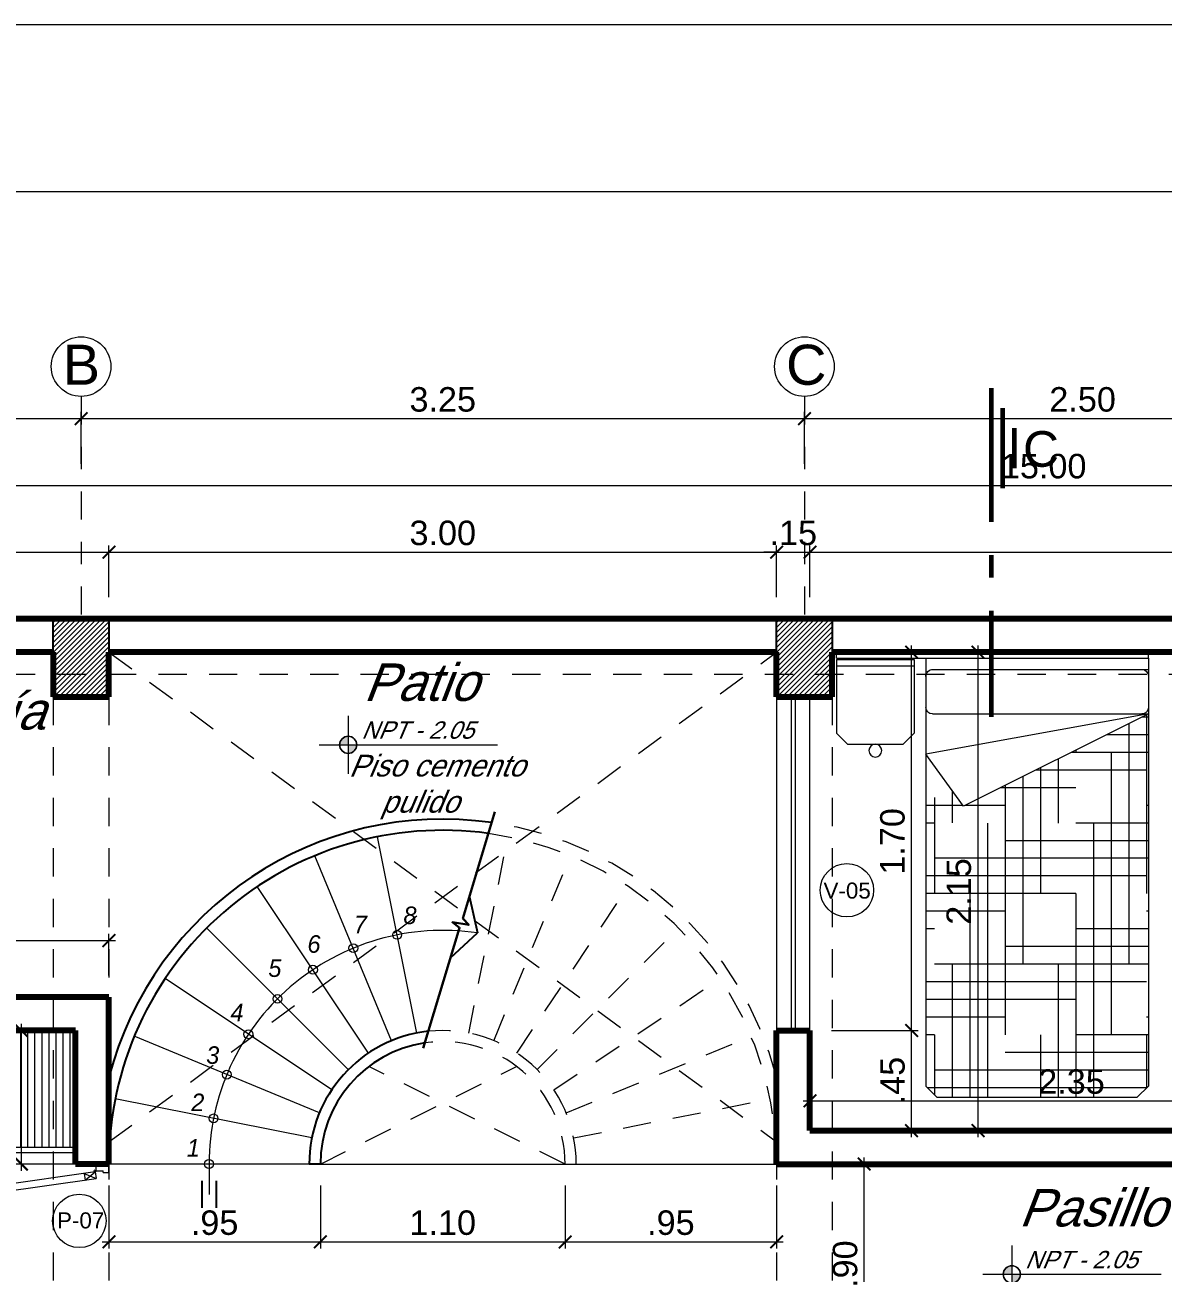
# Model space of a CAD drawing. Header units: millimetres. Extents: x 3779 to 7711, y 1445 to 3132.
# Drawn here: x 3880.43 to 3885.54, y 1485.02 to 1490.63 of the extents above; entities that cross this region are included whole.
import ezdxf

# ---------------------------------------------------------------- set-up
doc = ezdxf.new("R2010")
doc.units = ezdxf.units.MM
doc.header["$PDMODE"] = 3
for name, pattern in [('ACAD_ISO10W100', [18.5, 12, -3, 0.5, -3]), ('DASHDOTX2', [50.8, 25.4, -12.7, 0, -12.7]), ('HIDDEN', [9.525, 6.35, -3.175])]:
    doc.linetypes.add(name, pattern=pattern)
for name, color, linetype, lineweight in [('cotas', 7, 'Continuous', 5), ('EJES', 20, 'DASHDOTX2', 9), ('LINEA-DE-CORTE', 6, 'ACAD_ISO10W100', 60), ('MOBILIARIOS', 151, 'Continuous', 5), ('PERSONA', 7, 'Continuous', 9), ('pluma 0.0', 33, 'Continuous', 0), ('pluma 1', 1, 'Continuous', 9), ('pluma 1.5', 14, 'Continuous', 15), ('pluma 2', 2, 'Continuous', 20), ('pluma 2.5', 30, 'Continuous', 25), ('pluma 3', 251, 'Continuous', 30), ('pluma 8', 98, 'Continuous', 80), ('proyecciones', 32, 'HIDDEN', 9), ('PUERTAS', 33, 'Continuous', 9), ('TEXTO', 7, 'Continuous', 9), ('TEXTURAS', 35, 'Continuous', 5)]:
    doc.layers.add(name, color=color, linetype=linetype, lineweight=lineweight)
doc.styles.add('nombreambiente', font='stylu.ttf', dxfattribs={"oblique": 20})
doc.styles.get("Standard").update_dxf_attribs({"font": 'arial.ttf'})
doc.styles.add('TIMES', font='arial.ttf', dxfattribs={"height": 0.11})
doc.dimstyles.new('julio', dxfattribs={"dimtxt": 0.11, "dimasz": 0.057, "dimexe": 0.03, "dimexo": 0.097, "dimgap": 0.0295, "dimtad": 1, "dimzin": 4, "dimdsep": 46, "dimtxsty": 'TIMES', "dimblk": 'ARCHTICK', "dimcen": 0, "dimdle": 0.03, "dimclrd": 256, "dimclre": 256, "dimclrt": 256, "dimadec": 0, "dimazin": 0, "dimtfac": 1, "dimtix": 1, "dimtmove": 2, "dimatfit": 2, "dimldrblk": 'ARCHTICK', "dimfxl": 1, "dimtolj": 1, "dimtzin": 0, "dimlwd": 5, "dimlwe": 5, "dimarcsym": 0})

# ---------------------------------------------------------------- blocks, each defined once
blk = doc.blocks.new('eqwqewr')
at = {"layer": 'PUERTAS'}
for p, q in [((0.1178, 0.7625, 4483.175), (0.0879, 0.7582, 4483.175)), ((0.0879, 0.7582, 4483.175), (0.2051, -0.0706, 4483.175)), ((0.235, -0.0663, 4483.175), (0.1178, 0.7625, 4483.175)), ((0.0589, 0.6934, 4483.175), (0.0637, 0.6595, 4483.175)), ((0.0799, 0.6922, 4483.175), (0.0589, 0.6934, 4483.175)), ((0.0806, 0.6868, 4483.175), (0.0799, 0.6922, 4483.175)), ((0.084, 0.6873, 4483.175), (0.0806, 0.6868, 4483.175)), ((0.0828, 0.6718, 4483.175), (0.0806, 0.6868, 4483.175)), ((0.0871, 0.6898, 4483.175), (0.0837, 0.6893, 4483.175)), ((0.084, 0.6873, 4483.175), (0.0837, 0.6893, 4483.175)), ((0.0862, 0.6723, 4483.175), (0.084, 0.6873, 4483.175)), ((0.0902, 0.693, 4483.175), (0.0868, 0.6925, 4483.175)), ((0.0871, 0.6898, 4483.175), (0.0868, 0.6925, 4483.175)), ((0.0898, 0.6708, 4483.175), (0.0871, 0.6898, 4483.175)), ((0.0942, 0.704, 4483.175), (0.0902, 0.693, 4483.175)), ((0.0936, 0.6685, 4483.175), (0.0902, 0.693, 4483.175)), ((0.0955, 0.7042, 4483.175), (0.0942, 0.704, 4483.175)), ((0.1005, 0.6591, 4483.175), (0.0942, 0.704, 4483.175)), ((0.1248, 0.713, 4483.175), (0.0949, 0.7087, 4483.175)), ((0.0987, 0.6817, 4483.175), (0.0987, 0.6817, 4483.175)), ((0.0987, 0.6817, 4483.175), (0.0987, 0.6817, 4483.175)), ((0.1254, 0.7084, 4483.175), (0.1268, 0.7086, 4483.175)), ((0.1331, 0.6637, 4483.175), (0.1268, 0.7086, 4483.175)), ((0.1268, 0.7086, 4483.175), (0.1336, 0.6992, 4483.175)), ((0.1331, 0.6637, 4483.175), (0.1371, 0.6747, 4483.175)), ((0.1336, 0.6992, 4483.175), (0.137, 0.6996, 4483.175)), ((0.1371, 0.6747, 4483.175), (0.1336, 0.6992, 4483.175)), ((0.1374, 0.6969, 4483.175), (0.137, 0.6996, 4483.175)), ((0.1371, 0.6747, 4483.175), (0.1405, 0.6752, 4483.175)), ((0.1374, 0.6969, 4483.175), (0.1408, 0.6974, 4483.175)), ((0.1401, 0.6779, 4483.175), (0.1374, 0.6969, 4483.175)), ((0.1401, 0.6779, 4483.175), (0.1435, 0.6784, 4483.175)), ((0.1401, 0.6779, 4483.175), (0.1405, 0.6752, 4483.175)), ((0.1411, 0.6954, 4483.175), (0.1408, 0.6974, 4483.175)), ((0.1411, 0.6954, 4483.175), (0.1445, 0.6958, 4483.175)), ((0.1432, 0.6804, 4483.175), (0.1411, 0.6954, 4483.175)), ((0.1432, 0.6804, 4483.175), (0.1466, 0.6809, 4483.175)), ((0.1432, 0.6804, 4483.175), (0.1435, 0.6784, 4483.175)), ((0.1437, 0.7013, 4483.175), (0.1635, 0.7082, 4483.175)), ((0.1445, 0.6958, 4483.175), (0.1437, 0.7013, 4483.175)), ((0.1466, 0.6809, 4483.175), (0.1445, 0.6958, 4483.175)), ((0.1466, 0.6809, 4483.175), (0.1474, 0.6755, 4483.175)), ((0.1474, 0.6755, 4483.175), (0.1684, 0.6743, 4483.175)), ((0.1635, 0.7082, 4483.175), (0.1684, 0.6743, 4483.175)), ((0.0835, 0.6664, 4483.175), (0.0637, 0.6595, 4483.175)), ((0.0862, 0.6723, 4483.175), (0.0828, 0.6718, 4483.175)), ((0.0828, 0.6718, 4483.175), (0.0835, 0.6664, 4483.175)), ((0.0862, 0.6723, 4483.175), (0.0864, 0.6703, 4483.175)), ((0.0898, 0.6708, 4483.175), (0.0864, 0.6703, 4483.175)), ((0.0898, 0.6708, 4483.175), (0.0902, 0.6681, 4483.175)), ((0.0936, 0.6685, 4483.175), (0.0902, 0.6681, 4483.175)), ((0.1005, 0.6591, 4483.175), (0.0936, 0.6685, 4483.175)), ((0.1019, 0.6593, 4483.175), (0.1005, 0.6591, 4483.175)), ((0.1318, 0.6635, 4483.175), (0.1331, 0.6637, 4483.175)), ((0.228, -0.0168, 4483.175), (0.1981, -0.021, 4483.175)), ((-0.5995, -0.0707, 4483.175), (-0.6297, -0.0707, 4483.175)), ((-0.6297, -0.0707, 4483.175), (-0.6297, -0.1273, 4483.175)), ((-0.5995, -0.0707, 4483.175), (-0.5995, -0.1019, 4483.175)), ((-0.5909, -0.1019, 4483.175), (-0.5995, -0.1019, 4483.175)), ((-0.5909, -0.1019, 4483.175), (-0.5909, -0.1273, 4483.175)), ((0.235, -0.0663, 4483.175), (0.2051, -0.0706, 4483.175)), ((0.2315, -0.1019, 4483.175), (0.2401, -0.1019, 4483.175)), ((0.2315, -0.1019, 4483.175), (0.2315, -0.1273, 4483.175)), ((0.2401, -0.0707, 4483.175), (0.2401, -0.1019, 4483.175)), ((0.2401, -0.0707, 4483.175), (0.2703, -0.0707, 4483.175)), ((0.2401, -0.0707, 4483.175), (0.2401, -0.1019, 4483.175)), ((0.2703, -0.0707, 4483.175), (0.2703, -0.1273, 4483.175)), ((-0.5909, -0.1273, 4483.175), (-0.6297, -0.1273, 4483.175)), ((0.2315, -0.1273, 4483.175), (0.2703, -0.1273, 4483.175))]:
    blk.add_line(p, q, dxfattribs=at)
for radius in [0.00461, 0.000461]:
    blk.add_circle((0.2397, -0.0661, 4483.175), radius, dxfattribs=at)
at = {"layer": 'TEXTURAS', "linetype": 'Continuous', "extrusion": (-4.60854e-07, -6.59516e-08, 1)}
for p, q in [((0.0879, 0.7582, 4483.175), (0.1248, 0.713, 4483.175)), ((0.1178, 0.7625, 4483.175), (0.0949, 0.7087, 4483.175)), ((0.1981, -0.021, 4483.175), (0.235, -0.0663, 4483.175)), ((0.228, -0.0168, 4483.175), (0.2051, -0.0706, 4483.175))]:
    blk.add_line(p, q, dxfattribs=at)
at = {"layer": 'TEXTURAS'}
blk.add_arc((0.2406, -0.0678, 4483.175), 0.8401, 100.4752, 180.1986, dxfattribs=at)
blk = doc.blocks.new('cama de 1 plaza')
at = {"layer": 'pluma 0.0'}
h = blk.add_hatch(dxfattribs=at)
h.set_pattern_fill('HOUND', color=256, scale=0.05)
h.set_pattern_definition([(0, (-1401.63408, -856.832175), (0.3175, 0.079375), [1.27, -0.635]), (90, (-1401.63408, -856.832175), (-0.079375, -0.3175), [1.27, -0.635])])
h.paths.add_polyline_path([(588.2142, 323.8507), (588.2642, 323.9007), (588.2642, 324.8007), (588.2142, 324.8507), (586.9318, 324.8507), (586.8856, 324.7325), (586.9559, 324.6815), (586.5416, 323.8507)])
at = {"layer": 'MOBILIARIOS'}
for p, q in [((586.2642, 325.2526), (586.2642, 323.8507)), ((586.2916, 325.2526), (586.2642, 325.2526)), ((586.2916, 325.2526), (586.2916, 323.8507)), ((586.2973, 325.2526), (586.2973, 324.9026)), ((586.2973, 325.2526), (586.6273, 325.2526)), ((586.2973, 325.2526), (586.6273, 325.2526)), ((586.3251, 325.2526), (586.3251, 324.9026)), ((586.6273, 325.2526), (586.6773, 325.2026)), ((586.6773, 325.2026), (586.6773, 324.9526)), ((586.6773, 324.9526), (586.6273, 324.9026)), ((586.2973, 324.9026), (586.6273, 324.9026)), ((586.2916, 324.8507), (586.7226, 324.8507)), ((586.3416, 324.8187), (586.3416, 323.8507)), ((586.3736, 324.8507), (586.5116, 324.8507)), ((586.5416, 323.8507), (586.7226, 324.8507)), ((586.5416, 324.8207), (586.5416, 323.8507)), ((586.7226, 324.8507), (588.2142, 324.8507)), ((586.9559, 324.6815), (586.7226, 324.8507)), ((588.2142, 324.8507), (588.2642, 324.8007)), ((588.2642, 324.8007), (588.2642, 323.9007)), ((586.5416, 323.8507), (586.9559, 324.6815)), ((588.2642, 323.9007), (588.2142, 323.8507)), ((586.2916, 323.8507), (586.2642, 323.8507)), ((586.2916, 323.8507), (586.5416, 323.8507)), ((586.3715, 323.8507), (586.5116, 323.8507)), ((586.5416, 323.8507), (588.2142, 323.8507))]:
    blk.add_line(p, q, dxfattribs=at)
blk.add_circle((586.7065, 325.0776), 0.0292, dxfattribs=at)
for centre, radius, start, end in [((586.3736, 324.8187), 0.032, 90.0001, 180.0001), ((586.5116, 324.8207), 0.03, 360, 90), ((586.3716, 323.8807), 0.03, 180.3714, 269.8873), ((586.5116, 323.8807), 0.03, 270, 0)]:
    blk.add_arc(centre, radius, start, end, dxfattribs=at)
blk = doc.blocks.new('iiuyu')
at = {"layer": 'pluma 1', "ltscale": 0.3}
h = blk.add_hatch(color=256, dxfattribs=at)
h.paths.add_polyline_path([(1118.6362, 393.0279, 0.414214), (1118.5977, 392.9893), (1118.6362, 392.9893)])
h.paths.add_polyline_path([(1118.6747, 392.9893), (1118.6362, 392.9893), (1118.6362, 392.9508, 0.414214)])
for p, q in [((1118.6362, 393.1195), (1118.6362, 392.8592)), ((1118.506, 392.9893), (1119.307, 392.9893))]:
    blk.add_line(p, q, dxfattribs=at)
blk.add_circle((1118.6362, 392.9893), 0.0385, dxfattribs=at)
for start, end in [(0, 180), (180, 0)]:
    blk.add_arc((1118.6362, 392.9893), 0.0385, start, end, dxfattribs=at)
blk = doc.blocks.new('_ArchTick')
at = {"color": 0, "linetype": 'ByBlock', "lineweight": 40, "const_width": 0.15}
blk.add_lwpolyline([(-0.5, -0.5), (0.5, 0.5)], dxfattribs=at)
blk = doc.blocks.new('*D224')
at = {"layer": 'cotas', "lineweight": 5, "transparency": 16777216}
for p, q in [((3877.5026, 1488.0562), (3877.5026, 1488.5892)), ((3892.5026, 1488.0562), (3892.5026, 1488.5892)), ((3877.4726, 1488.5592), (3892.5326, 1488.5592))]:
    blk.add_line(p, q, dxfattribs=at)
at = {"layer": 'Defpoints', "color": 0, "transparency": 16777216}
for p in [(3892.5026, 1488.5592), (3877.5026, 1487.9592), (3892.5026, 1487.9592)]:
    blk.add_point(p, dxfattribs=at)
at = {"layer": 'cotas', "lineweight": 5, "transparency": 16777216, "xscale": 0.057, "yscale": 0.057, "zscale": 0.057, "rotation": 180}
blk.add_blockref('_ArchTick', (3877.5026, 1488.5592), dxfattribs=at)
at = {"layer": 'cotas', "lineweight": 5, "transparency": 16777216, "xscale": 0.057, "yscale": 0.057, "zscale": 0.057}
blk.add_blockref('_ArchTick', (3892.5026, 1488.5592), dxfattribs=at)
at = {"layer": 'cotas', "transparency": 16777216, "insert": (3885.0026, 1488.6449), "char_height": 0.11, "attachment_point": 5, "style": 'TIMES'}
blk.add_mtext('\\A1;15.00', dxfattribs=at)
blk = doc.blocks.new('*D146')
at = {"layer": 'cotas', "lineweight": 5, "transparency": 16777216}
for p, q in [((3877.4726, 1488.8592), (3880.7076, 1488.8592)), ((3877.5026, 1488.6562), (3877.5026, 1488.8892)), ((3880.6776, 1488.6562), (3880.6776, 1488.8892))]:
    blk.add_line(p, q, dxfattribs=at)
at = {"layer": 'Defpoints', "color": 0, "transparency": 16777216}
for p in [(3880.6776, 1488.8592), (3877.5026, 1488.5592), (3880.6776, 1488.5592)]:
    blk.add_point(p, dxfattribs=at)
at = {"layer": 'cotas', "lineweight": 5, "transparency": 16777216, "xscale": 0.057, "yscale": 0.057, "zscale": 0.057, "rotation": 180}
blk.add_blockref('_ArchTick', (3877.5026, 1488.8592), dxfattribs=at)
at = {"layer": 'cotas', "lineweight": 5, "transparency": 16777216, "xscale": 0.057, "yscale": 0.057, "zscale": 0.057}
blk.add_blockref('_ArchTick', (3880.6776, 1488.8592), dxfattribs=at)
at = {"layer": 'cotas', "transparency": 16777216, "insert": (3879.0901, 1488.9449), "char_height": 0.11, "attachment_point": 5, "style": 'TIMES'}
blk.add_mtext('\\A1;3.18', dxfattribs=at)
blk = doc.blocks.new('*D147')
at = {"layer": 'cotas', "lineweight": 5, "transparency": 16777216}
for p, q in [((3880.6476, 1488.8592), (3883.9576, 1488.8592)), ((3880.6776, 1488.6562), (3880.6776, 1488.8892)), ((3883.9276, 1488.6562), (3883.9276, 1488.8892))]:
    blk.add_line(p, q, dxfattribs=at)
at = {"layer": 'Defpoints', "color": 0, "transparency": 16777216}
for p in [(3883.9276, 1488.8592), (3880.6776, 1488.5592), (3883.9276, 1488.5592)]:
    blk.add_point(p, dxfattribs=at)
at = {"layer": 'cotas', "lineweight": 5, "transparency": 16777216, "xscale": 0.057, "yscale": 0.057, "zscale": 0.057, "rotation": 180}
blk.add_blockref('_ArchTick', (3880.6776, 1488.8592), dxfattribs=at)
at = {"layer": 'cotas', "lineweight": 5, "transparency": 16777216, "xscale": 0.057, "yscale": 0.057, "zscale": 0.057}
blk.add_blockref('_ArchTick', (3883.9276, 1488.8592), dxfattribs=at)
at = {"layer": 'cotas', "transparency": 16777216, "insert": (3882.3026, 1488.9449), "char_height": 0.11, "attachment_point": 5, "style": 'TIMES'}
blk.add_mtext('\\A1;3.25', dxfattribs=at)
blk = doc.blocks.new('*D148')
at = {"layer": 'cotas', "lineweight": 5, "transparency": 16777216}
for p, q in [((3883.8976, 1488.8592), (3886.4576, 1488.8592)), ((3883.9276, 1488.6562), (3883.9276, 1488.8892)), ((3886.4276, 1488.6562), (3886.4276, 1488.8892))]:
    blk.add_line(p, q, dxfattribs=at)
at = {"layer": 'Defpoints', "color": 0, "transparency": 16777216}
for p in [(3886.4276, 1488.8592), (3883.9276, 1488.5592), (3886.4276, 1488.5592)]:
    blk.add_point(p, dxfattribs=at)
at = {"layer": 'cotas', "lineweight": 5, "transparency": 16777216, "xscale": 0.057, "yscale": 0.057, "zscale": 0.057, "rotation": 180}
blk.add_blockref('_ArchTick', (3883.9276, 1488.8592), dxfattribs=at)
at = {"layer": 'cotas', "lineweight": 5, "transparency": 16777216, "xscale": 0.057, "yscale": 0.057, "zscale": 0.057}
blk.add_blockref('_ArchTick', (3886.4276, 1488.8592), dxfattribs=at)
at = {"layer": 'cotas', "transparency": 16777216, "insert": (3885.1776, 1488.9449), "char_height": 0.11, "attachment_point": 5, "style": 'TIMES'}
blk.add_mtext('\\A1;2.50', dxfattribs=at)
blk = doc.blocks.new('*D154')
at = {"layer": 'cotas', "lineweight": 5, "transparency": 16777216}
for p, q in [((3879.0226, 1488.2592), (3880.8326, 1488.2592)), ((3879.0526, 1488.0562), (3879.0526, 1488.2892)), ((3880.8026, 1488.0562), (3880.8026, 1488.2892))]:
    blk.add_line(p, q, dxfattribs=at)
at = {"layer": 'Defpoints', "color": 0, "transparency": 16777216}
for p in [(3880.8026, 1488.2592), (3879.0526, 1487.9592), (3880.8026, 1487.9592)]:
    blk.add_point(p, dxfattribs=at)
at = {"layer": 'cotas', "lineweight": 5, "transparency": 16777216, "xscale": 0.057, "yscale": 0.057, "zscale": 0.057, "rotation": 180}
blk.add_blockref('_ArchTick', (3879.0526, 1488.2592), dxfattribs=at)
at = {"layer": 'cotas', "lineweight": 5, "transparency": 16777216, "xscale": 0.057, "yscale": 0.057, "zscale": 0.057}
blk.add_blockref('_ArchTick', (3880.8026, 1488.2592), dxfattribs=at)
at = {"layer": 'cotas', "transparency": 16777216, "insert": (3879.9276, 1488.3449), "char_height": 0.11, "attachment_point": 5, "style": 'TIMES'}
blk.add_mtext('\\A1;1.75', dxfattribs=at)
blk = doc.blocks.new('*D155')
at = {"layer": 'cotas', "lineweight": 5, "transparency": 16777216}
for p, q in [((3883.8026, 1488.2592), (3883.7456, 1488.2592)), ((3883.8026, 1488.0562), (3883.8026, 1488.2892)), ((3883.8026, 1488.2592), (3883.9526, 1488.2592)), ((3883.9526, 1488.0562), (3883.9526, 1488.2892)), ((3883.9526, 1488.2592), (3884.0096, 1488.2592))]:
    blk.add_line(p, q, dxfattribs=at)
at = {"layer": 'Defpoints', "color": 0, "transparency": 16777216}
for p in [(3883.9526, 1488.2592), (3883.8026, 1487.9592), (3883.9526, 1487.9592)]:
    blk.add_point(p, dxfattribs=at)
at = {"layer": 'cotas', "lineweight": 5, "transparency": 16777216, "xscale": 0.057, "yscale": 0.057, "zscale": 0.057}
blk.add_blockref('_ArchTick', (3883.8026, 1488.2592), dxfattribs=at)
at = {"layer": 'cotas', "lineweight": 5, "transparency": 16777216, "xscale": 0.057, "yscale": 0.057, "zscale": 0.057, "rotation": 180}
blk.add_blockref('_ArchTick', (3883.9526, 1488.2592), dxfattribs=at)
at = {"layer": 'cotas', "transparency": 16777216, "insert": (3883.8776, 1488.3449), "char_height": 0.11, "attachment_point": 5, "style": 'TIMES'}
blk.add_mtext('\\A1;.15', dxfattribs=at)
blk = doc.blocks.new('*D156')
at = {"layer": 'cotas', "lineweight": 5, "transparency": 16777216}
for p, q in [((3883.9226, 1488.2592), (3888.3326, 1488.2592)), ((3883.9526, 1488.0562), (3883.9526, 1488.2892)), ((3888.3026, 1488.0562), (3888.3026, 1488.2892))]:
    blk.add_line(p, q, dxfattribs=at)
at = {"layer": 'Defpoints', "color": 0, "transparency": 16777216}
for p in [(3888.3026, 1488.2592), (3883.9526, 1487.9592), (3888.3026, 1487.9592)]:
    blk.add_point(p, dxfattribs=at)
at = {"layer": 'cotas', "lineweight": 5, "transparency": 16777216, "xscale": 0.057, "yscale": 0.057, "zscale": 0.057, "rotation": 180}
blk.add_blockref('_ArchTick', (3883.9526, 1488.2592), dxfattribs=at)
at = {"layer": 'cotas', "lineweight": 5, "transparency": 16777216, "xscale": 0.057, "yscale": 0.057, "zscale": 0.057}
blk.add_blockref('_ArchTick', (3888.3026, 1488.2592), dxfattribs=at)
at = {"layer": 'cotas', "transparency": 16777216, "insert": (3886.1276, 1488.3449), "char_height": 0.11, "attachment_point": 5, "style": 'TIMES'}
blk.add_mtext('\\A1;4.35', dxfattribs=at)
blk = doc.blocks.new('*D219')
at = {"layer": 'cotas', "lineweight": 5, "transparency": 16777216}
for p, q in [((3880.7726, 1488.2592), (3883.8326, 1488.2592)), ((3880.8026, 1488.0562), (3880.8026, 1488.2892)), ((3883.8026, 1488.0562), (3883.8026, 1488.2892))]:
    blk.add_line(p, q, dxfattribs=at)
at = {"layer": 'Defpoints', "color": 0, "transparency": 16777216}
for p in [(3883.8026, 1488.2592), (3880.8026, 1487.9592), (3883.8026, 1487.9592)]:
    blk.add_point(p, dxfattribs=at)
at = {"layer": 'cotas', "lineweight": 5, "transparency": 16777216, "xscale": 0.057, "yscale": 0.057, "zscale": 0.057, "rotation": 180}
blk.add_blockref('_ArchTick', (3880.8026, 1488.2592), dxfattribs=at)
at = {"layer": 'cotas', "lineweight": 5, "transparency": 16777216, "xscale": 0.057, "yscale": 0.057, "zscale": 0.057}
blk.add_blockref('_ArchTick', (3883.8026, 1488.2592), dxfattribs=at)
at = {"layer": 'cotas', "transparency": 16777216, "insert": (3882.3026, 1488.3449), "char_height": 0.11, "attachment_point": 5, "style": 'TIMES'}
blk.add_mtext('\\A1;3.00', dxfattribs=at)
blk = doc.blocks.new('*D188')
at = {"layer": 'cotas', "lineweight": 5, "transparency": 16777216}
for p, q in [((3879.0226, 1486.5135), (3880.8326, 1486.5135)), ((3879.0526, 1486.3562), (3879.0526, 1486.5435)), ((3880.8026, 1486.3562), (3880.8026, 1486.5435))]:
    blk.add_line(p, q, dxfattribs=at)
at = {"layer": 'Defpoints', "color": 0, "transparency": 16777216}
for p in [(3880.8026, 1486.5135), (3879.0526, 1486.2592), (3880.8026, 1486.2592)]:
    blk.add_point(p, dxfattribs=at)
at = {"layer": 'cotas', "lineweight": 5, "transparency": 16777216, "xscale": 0.057, "yscale": 0.057, "zscale": 0.057, "rotation": 180}
blk.add_blockref('_ArchTick', (3879.0526, 1486.5135), dxfattribs=at)
at = {"layer": 'cotas', "lineweight": 5, "transparency": 16777216, "xscale": 0.057, "yscale": 0.057, "zscale": 0.057}
blk.add_blockref('_ArchTick', (3880.8026, 1486.5135), dxfattribs=at)
at = {"layer": 'cotas', "transparency": 16777216, "insert": (3879.9276, 1486.5992), "char_height": 0.11, "attachment_point": 5, "style": 'TIMES'}
blk.add_mtext('\\A1;1.75', dxfattribs=at)
blk = doc.blocks.new('*D189')
at = {"layer": 'cotas', "lineweight": 5, "transparency": 16777216}
for p, q in [((3880.5556, 1486.1092), (3880.3793, 1486.1092)), ((3880.4093, 1485.4792), (3880.4093, 1486.1392)), ((3880.5556, 1485.5092), (3880.3793, 1485.5092))]:
    blk.add_line(p, q, dxfattribs=at)
at = {"layer": 'Defpoints', "color": 0, "transparency": 16777216}
for p in [(3880.4093, 1486.1092), (3880.6526, 1486.1092), (3880.6526, 1485.5092)]:
    blk.add_point(p, dxfattribs=at)
at = {"layer": 'cotas', "lineweight": 5, "transparency": 16777216, "xscale": 0.057, "yscale": 0.057, "zscale": 0.057}
for p, rotation in [((3880.4093, 1486.1092), 90), ((3880.4093, 1485.5092), 270)]:
    blk.add_blockref('_ArchTick', p, dxfattribs=dict(at, rotation=rotation))
at = {"layer": 'cotas', "transparency": 16777216, "insert": (3880.3236, 1485.8092), "char_height": 0.11, "attachment_point": 5, "rotation": 90, "style": 'TIMES'}
blk.add_mtext('\\A1;.60', dxfattribs=at)
blk = doc.blocks.new('*D195')
at = {"layer": 'cotas', "lineweight": 5, "transparency": 16777216}
for p, q in [((3884.0496, 1486.1092), (3884.4393, 1486.1092)), ((3884.4093, 1485.6292), (3884.4093, 1486.1392)), ((3884.0496, 1485.6592), (3884.4393, 1485.6592))]:
    blk.add_line(p, q, dxfattribs=at)
at = {"layer": 'Defpoints', "color": 0, "transparency": 16777216}
for p in [(3883.9526, 1486.1092), (3884.4093, 1486.1092), (3883.9526, 1485.6592)]:
    blk.add_point(p, dxfattribs=at)
at = {"layer": 'cotas', "lineweight": 5, "transparency": 16777216, "xscale": 0.057, "yscale": 0.057, "zscale": 0.057}
for p, rotation in [((3884.4093, 1486.1092), 90), ((3884.4093, 1485.6592), 270)]:
    blk.add_blockref('_ArchTick', p, dxfattribs=dict(at, rotation=rotation))
at = {"layer": 'cotas', "transparency": 16777216, "insert": (3884.3238, 1485.8842), "char_height": 0.11, "attachment_point": 5, "rotation": 90, "style": 'TIMES'}
blk.add_mtext('\\A1;.45', dxfattribs=at)
blk = doc.blocks.new('*D196')
at = {"layer": 'cotas', "lineweight": 5, "transparency": 16777216}
for p, q in [((3884.1496, 1487.8092), (3884.4393, 1487.8092)), ((3884.4093, 1486.0792), (3884.4093, 1487.8392)), ((3884.0496, 1486.1092), (3884.4393, 1486.1092))]:
    blk.add_line(p, q, dxfattribs=at)
at = {"layer": 'Defpoints', "color": 0, "transparency": 16777216}
for p in [(3884.0526, 1487.8092), (3884.4093, 1487.8092), (3883.9526, 1486.1092)]:
    blk.add_point(p, dxfattribs=at)
at = {"layer": 'cotas', "lineweight": 5, "transparency": 16777216, "xscale": 0.057, "yscale": 0.057, "zscale": 0.057}
for p, rotation in [((3884.4093, 1487.8092), 90), ((3884.4093, 1486.1092), 270)]:
    blk.add_blockref('_ArchTick', p, dxfattribs=dict(at, rotation=rotation))
at = {"layer": 'cotas', "transparency": 16777216, "insert": (3884.3236, 1486.9592), "char_height": 0.11, "attachment_point": 5, "rotation": 90, "style": 'TIMES'}
blk.add_mtext('\\A1;1.70', dxfattribs=at)
blk = doc.blocks.new('*D138')
at = {"layer": 'cotas', "lineweight": 5, "transparency": 16777216}
for p, q in [((3884.1496, 1487.8092), (3884.7376, 1487.8092)), ((3884.7076, 1485.6292), (3884.7076, 1487.8392)), ((3884.0496, 1485.6592), (3884.7376, 1485.6592))]:
    blk.add_line(p, q, dxfattribs=at)
at = {"layer": 'Defpoints', "color": 0, "transparency": 16777216}
for p in [(3884.0526, 1487.8092), (3884.7076, 1487.8092), (3883.9526, 1485.6592)]:
    blk.add_point(p, dxfattribs=at)
at = {"layer": 'cotas', "lineweight": 5, "transparency": 16777216, "xscale": 0.057, "yscale": 0.057, "zscale": 0.057}
for p, rotation in [((3884.7076, 1487.8092), 90), ((3884.7076, 1485.6592), 270)]:
    blk.add_blockref('_ArchTick', p, dxfattribs=dict(at, rotation=rotation))
at = {"layer": 'cotas', "transparency": 16777216, "insert": (3884.6219, 1486.7342), "char_height": 0.11, "attachment_point": 5, "rotation": 90, "style": 'TIMES'}
blk.add_mtext('\\A1;2.15', dxfattribs=at)
blk = doc.blocks.new('*D197')
at = {"layer": 'cotas', "lineweight": 5, "transparency": 16777216}
for p, q in [((3883.9226, 1485.7934), (3886.3326, 1485.7934)), ((3883.9526, 1485.7562), (3883.9526, 1485.8234)), ((3886.3026, 1485.7562), (3886.3026, 1485.8234))]:
    blk.add_line(p, q, dxfattribs=at)
at = {"layer": 'Defpoints', "color": 0, "transparency": 16777216}
for p in [(3886.3026, 1485.7934), (3883.9526, 1485.6592), (3886.3026, 1485.6592)]:
    blk.add_point(p, dxfattribs=at)
at = {"layer": 'cotas', "lineweight": 5, "transparency": 16777216, "xscale": 0.057, "yscale": 0.057, "zscale": 0.057, "rotation": 180}
blk.add_blockref('_ArchTick', (3883.9526, 1485.7934), dxfattribs=at)
at = {"layer": 'cotas', "lineweight": 5, "transparency": 16777216, "xscale": 0.057, "yscale": 0.057, "zscale": 0.057}
blk.add_blockref('_ArchTick', (3886.3026, 1485.7934), dxfattribs=at)
at = {"layer": 'cotas', "transparency": 16777216, "insert": (3885.1276, 1485.8791), "char_height": 0.11, "attachment_point": 5, "style": 'TIMES'}
blk.add_mtext('\\A1;2.35', dxfattribs=at)
blk = doc.blocks.new('*D218')
at = {"layer": 'cotas', "lineweight": 5, "transparency": 16777216}
for p, q in [((3884.2049, 1485.5092), (3884.1664, 1485.5092)), ((3884.1964, 1484.5792), (3884.1964, 1485.5392)), ((3884.2049, 1484.6092), (3884.1664, 1484.6092))]:
    blk.add_line(p, q, dxfattribs=at)
at = {"layer": 'Defpoints', "color": 0, "transparency": 16777216}
for p in [(3884.1964, 1485.5092), (3884.3019, 1485.5092), (3884.3019, 1484.6092)]:
    blk.add_point(p, dxfattribs=at)
at = {"layer": 'cotas', "lineweight": 5, "transparency": 16777216, "xscale": 0.057, "yscale": 0.057, "zscale": 0.057}
for p, rotation in [((3884.1964, 1485.5092), 90), ((3884.1964, 1484.6092), 270)]:
    blk.add_blockref('_ArchTick', p, dxfattribs=dict(at, rotation=rotation))
at = {"layer": 'cotas', "transparency": 16777216, "insert": (3884.1108, 1485.0592), "char_height": 0.11, "attachment_point": 5, "rotation": 90, "style": 'TIMES'}
blk.add_mtext('\\A1;.90', dxfattribs=at)
blk = doc.blocks.new('*D207')
at = {"layer": 'cotas', "lineweight": 5, "transparency": 16777216}
for p, q in [((3880.8026, 1485.4122), (3880.8026, 1485.1294)), ((3881.7526, 1485.4122), (3881.7526, 1485.1294)), ((3880.7726, 1485.1594), (3881.7826, 1485.1594))]:
    blk.add_line(p, q, dxfattribs=at)
at = {"layer": 'Defpoints', "color": 0, "transparency": 16777216}
for p in [(3880.8026, 1485.5092), (3881.7526, 1485.5092), (3881.7526, 1485.1594)]:
    blk.add_point(p, dxfattribs=at)
at = {"layer": 'cotas', "lineweight": 5, "transparency": 16777216, "xscale": 0.057, "yscale": 0.057, "zscale": 0.057, "rotation": 180}
blk.add_blockref('_ArchTick', (3880.8026, 1485.1594), dxfattribs=at)
at = {"layer": 'cotas', "lineweight": 5, "transparency": 16777216, "xscale": 0.057, "yscale": 0.057, "zscale": 0.057}
blk.add_blockref('_ArchTick', (3881.7526, 1485.1594), dxfattribs=at)
at = {"layer": 'cotas', "transparency": 16777216, "insert": (3881.2776, 1485.245), "char_height": 0.11, "attachment_point": 5, "style": 'TIMES'}
blk.add_mtext('\\A1;.95', dxfattribs=at)
blk = doc.blocks.new('*D208')
at = {"layer": 'cotas', "lineweight": 5, "transparency": 16777216}
for p, q in [((3881.7526, 1485.4122), (3881.7526, 1485.1294)), ((3882.8526, 1485.4122), (3882.8526, 1485.1294)), ((3881.7226, 1485.1594), (3882.8826, 1485.1594))]:
    blk.add_line(p, q, dxfattribs=at)
at = {"layer": 'Defpoints', "color": 0, "transparency": 16777216}
for p in [(3881.7526, 1485.5092), (3882.8526, 1485.5092), (3882.8526, 1485.1594)]:
    blk.add_point(p, dxfattribs=at)
at = {"layer": 'cotas', "lineweight": 5, "transparency": 16777216, "xscale": 0.057, "yscale": 0.057, "zscale": 0.057, "rotation": 180}
blk.add_blockref('_ArchTick', (3881.7526, 1485.1594), dxfattribs=at)
at = {"layer": 'cotas', "lineweight": 5, "transparency": 16777216, "xscale": 0.057, "yscale": 0.057, "zscale": 0.057}
blk.add_blockref('_ArchTick', (3882.8526, 1485.1594), dxfattribs=at)
at = {"layer": 'cotas', "transparency": 16777216, "insert": (3882.3026, 1485.245), "char_height": 0.11, "attachment_point": 5, "style": 'TIMES'}
blk.add_mtext('\\A1;1.10', dxfattribs=at)
blk = doc.blocks.new('*D209')
at = {"layer": 'cotas', "lineweight": 5, "transparency": 16777216}
for p, q in [((3882.8526, 1485.4122), (3882.8526, 1485.1294)), ((3883.8026, 1485.4122), (3883.8026, 1485.1294)), ((3882.8226, 1485.1594), (3883.8326, 1485.1594))]:
    blk.add_line(p, q, dxfattribs=at)
at = {"layer": 'Defpoints', "color": 0, "transparency": 16777216}
for p in [(3882.8526, 1485.5092), (3883.8026, 1485.5092), (3883.8026, 1485.1594)]:
    blk.add_point(p, dxfattribs=at)
at = {"layer": 'cotas', "lineweight": 5, "transparency": 16777216, "xscale": 0.057, "yscale": 0.057, "zscale": 0.057, "rotation": 180}
blk.add_blockref('_ArchTick', (3882.8526, 1485.1594), dxfattribs=at)
at = {"layer": 'cotas', "lineweight": 5, "transparency": 16777216, "xscale": 0.057, "yscale": 0.057, "zscale": 0.057}
blk.add_blockref('_ArchTick', (3883.8026, 1485.1594), dxfattribs=at)
at = {"layer": 'cotas', "transparency": 16777216, "insert": (3883.3276, 1485.245), "char_height": 0.11, "attachment_point": 5, "style": 'TIMES'}
blk.add_mtext('\\A1;.95', dxfattribs=at)

msp = doc.modelspace()

# ---------------------------------------------------------------- hatches: boundary and pattern name
at = {"layer": 'TEXTURAS'}
h = msp.add_hatch(dxfattribs=at)
h.set_pattern_fill('LINE', color=256, scale=0.005, angle=45)
h.set_pattern_definition([(45, (26.689096, -57.590765), (-0.01122532015, 0.01122532015), [])])
h.paths.add_polyline_path([(3880.8026, 1487.8092), (3880.8026, 1487.9592), (3880.5526, 1487.9592), (3880.5526, 1487.6092), (3880.8026, 1487.6092)])
h = msp.add_hatch(dxfattribs=at)
h.set_pattern_fill('LINE', color=256, scale=0.005, angle=45)
h.set_pattern_definition([(45, (29.939096, -57.590765), (-0.01122532015, 0.01122532015), [])])
h.paths.add_polyline_path([(3884.0526, 1487.8092), (3884.0526, 1487.9592), (3883.8026, 1487.9592), (3883.8026, 1487.6092), (3884.0526, 1487.6092)])
h = msp.add_hatch(dxfattribs=at)
h.set_pattern_fill('LINE', color=256, scale=0.01, angle=90)
h.set_pattern_definition([(90, (23.639096, -46.807674), (-0.03175, 2e-18), [])])
h.paths.add_polyline_path([(3880.6526, 1485.5842), (3880.6526, 1486.1092), (3879.0526, 1486.1092), (3879.0526, 1485.5842)])

# ---------------------------------------------------------------- linework, layer by layer
at = {"layer": 'cotas'}
for points in [[(3853.5634, 1460.9283), (3895.5634, 1460.9283), (3895.5634, 1490.6283), (3853.5634, 1490.6283)], [(3854.3134, 1461.6783), (3894.8134, 1461.6783), (3894.8134, 1489.8783), (3854.3134, 1489.8783)]]:
    msp.add_lwpolyline(points, close=True, dxfattribs=at)
at = {"layer": 'EJES', "ltscale": 0.005}
for p, q in [((3880.6776, 1488.9592), (3880.6776, 1487.9592)), ((3883.9276, 1488.9592), (3883.9276, 1487.9592))]:
    msp.add_line(p, q, dxfattribs=at)
at = {"layer": 'LINEA-DE-CORTE', "ltscale": 0.05}
for p, q in [((3884.766, 1488.9957), (3884.766, 1487.5196)), ((3884.8178, 1488.906), (3884.8178, 1488.5471)), ((3884.8696, 1488.8162), (3884.8696, 1488.6368))]:
    msp.add_line(p, q, dxfattribs=at)
at = {"layer": 'pluma 1'}
for p, q in [((3883.8676, 1487.6092), (3883.8676, 1486.1092)), ((3883.8876, 1486.1092), (3883.8876, 1487.6092)), ((3880.6526, 1485.5842), (3879.0526, 1485.5842)), ((3880.6526, 1485.5592), (3879.0526, 1485.5592)), ((3880.6526, 1485.5092), (3879.0526, 1485.5092)), ((3881.7526, 1485.5092), (3883.8026, 1485.5092))]:
    msp.add_line(p, q, dxfattribs=at)
for centre, radius in [((3880.6776, 1489.0931), 0.1339), ((3883.9276, 1489.0931), 0.1339), ((3884.1186, 1486.7397), 0.12), ((3882.0977, 1486.5391), 0.02), ((3881.9007, 1486.4793), 0.02), ((3881.7192, 1486.3823), 0.02), ((3881.5601, 1486.2517), 0.02), ((3881.4295, 1486.0926), 0.02), ((3881.3325, 1485.911), 0.02), ((3881.2727, 1485.7141), 0.02), ((3881.2526, 1485.5092), 0.02), ((3880.6697, 1485.2535), 0.12)]:
    msp.add_circle(centre, radius, dxfattribs=at)
at = {"layer": 'pluma 1.5'}
msp.add_line((3880.6526, 1485.5092), (3879.0526, 1485.5092), dxfattribs=at)
at = {"layer": 'pluma 2'}
for p, q in [((3883.8026, 1487.6092), (3883.8026, 1486.1092)), ((3883.9526, 1486.1092), (3883.9526, 1487.6092)), ((3882.1855, 1486.0977), (3882.0099, 1486.9804)), ((3882.0729, 1486.0636), (3881.7285, 1486.895)), ((3881.9692, 1486.0081), (3881.4692, 1486.7564)), ((3881.8783, 1485.9335), (3881.2419, 1486.5699)), ((3881.8037, 1485.8426), (3881.0553, 1486.3426)), ((3881.7482, 1485.7388), (3880.9167, 1486.0833)), ((3881.7141, 1485.6263), (3880.8314, 1485.8019)), ((3881.7026, 1485.5092), (3880.8026, 1485.5092))]:
    msp.add_line(p, q, dxfattribs=at)
at = {"layer": 'pluma 2.5'}
for p, q in [((3882.4221, 1486.7085), (3882.4584, 1486.5476)), ((3882.3372, 1486.4357), (3882.4584, 1486.5476)), ((3881.7526, 1485.5092), (3881.7026, 1485.5092)), ((3881.2207, 1485.4337), (3881.2207, 1485.312)), ((3881.2844, 1485.4337), (3881.2844, 1485.312))]:
    msp.add_line(p, q, dxfattribs=at)
for points in [[(3880.8026, 1487.6092), (3880.5526, 1487.6092), (3880.5526, 1487.9592), (3880.8026, 1487.9592)], [(3884.0526, 1487.6092), (3883.8026, 1487.6092), (3883.8026, 1487.9592), (3884.0526, 1487.9592)]]:
    msp.add_lwpolyline(points, close=True, dxfattribs=at)
for radius, start, end in [(1.55, 81.8336, 165.4074), (1.5, 82.1233, 180), (0.6, 96.2105, 180), (0.55, 98.4404, 180)]:
    msp.add_arc((3882.3026, 1485.5092), radius, start, end, dxfattribs=at)
at = {"layer": 'pluma 3'}
msp.add_lwpolyline([(3882.2148, 1486.0299), (3882.3781, 1486.5712), (3882.3457, 1486.5961), (3882.4196, 1486.5837), (3882.3929, 1486.6133), (3882.5373, 1487.0917)], dxfattribs=at)
at = {"layer": 'pluma 8'}
for p, q in [((3891.9026, 1487.9592), (3877.5026, 1487.9592)), ((3891.9026, 1487.9592), (3877.5026, 1487.9592)), ((3880.5526, 1487.8092), (3879.0526, 1487.8092)), ((3880.5526, 1487.8092), (3880.5526, 1487.6092)), ((3883.8026, 1487.8092), (3880.8026, 1487.8092)), ((3880.8026, 1487.6092), (3880.8026, 1487.8092)), ((3883.8026, 1487.6092), (3883.8026, 1487.8092)), ((3886.3026, 1487.8092), (3884.0526, 1487.8092)), ((3884.0526, 1487.6092), (3884.0526, 1487.8092)), ((3880.5526, 1487.6092), (3880.8026, 1487.6092)), ((3883.8026, 1487.6092), (3884.0526, 1487.6092)), ((3880.8026, 1486.2592), (3879.0526, 1486.2592)), ((3880.8026, 1485.5092), (3880.8026, 1486.2592)), ((3880.6526, 1486.1092), (3879.0526, 1486.1092)), ((3880.6526, 1485.5092), (3880.6526, 1486.1092)), ((3883.8026, 1485.5092), (3883.8026, 1486.1092)), ((3883.8026, 1486.1092), (3883.9526, 1486.1092)), ((3883.9526, 1485.6592), (3883.9526, 1486.1092)), ((3883.9526, 1485.6592), (3886.3026, 1485.6592)), ((3880.8026, 1485.5092), (3880.6526, 1485.5092)), ((3883.8026, 1485.5092), (3886.3026, 1485.5092))]:
    msp.add_line(p, q, dxfattribs=at)
at = {"layer": 'proyecciones', "linetype": 'HIDDEN', "ltscale": 0.02}
for p, q in [((3880.8026, 1487.8092), (3883.8026, 1485.6092)), ((3880.8026, 1485.6092), (3883.8026, 1487.8092)), ((3892.5026, 1487.7092), (3877.7526, 1487.7092)), ((3880.5526, 1487.6092), (3880.5526, 1481.9092)), ((3880.8026, 1487.6092), (3880.8026, 1486.2592)), ((3880.8026, 1487.6092), (3880.8026, 1481.9092)), ((3883.8026, 1487.6092), (3883.8026, 1481.9092)), ((3884.0526, 1487.6092), (3884.0526, 1481.9092)), ((3882.4196, 1486.0977), (3882.5952, 1486.9804)), ((3882.5322, 1486.0636), (3882.8766, 1486.895)), ((3882.6359, 1486.0081), (3883.1359, 1486.7564)), ((3882.7268, 1485.9335), (3883.3632, 1486.5699)), ((3882.8014, 1485.8426), (3883.5498, 1486.3426)), ((3882.8569, 1485.7388), (3883.6884, 1486.0833)), ((3881.7526, 1485.5092), (3882.6345, 1485.9478)), ((3882.8526, 1485.5092), (3881.9706, 1485.9478)), ((3882.891, 1485.6263), (3883.7737, 1485.8019)), ((3881.7526, 1485.5092), (3883.8026, 1485.5092))]:
    msp.add_line(p, q, dxfattribs=at)
for radius, start, end in [(1.55, 14.5926, 81.8336), (1.5, 0, 82.1233), (0.6, 0, 96.2105), (0.55, 0, 98.4404)]:
    msp.add_arc((3882.3026, 1485.5092), radius, start, end, dxfattribs=at)
at = {"layer": 'TEXTURAS'}
msp.add_line((3881.2526, 1485.5092), (3881.2526, 1485.3727), dxfattribs=at)
msp.add_arc((3882.3026, 1485.5092), 1.05, 81.4643, 180, dxfattribs=at)

# ---------------------------------------------------------------- block references
at = {"layer": 'MOBILIARIOS', "xscale": -1, "rotation": 90}
msp.add_blockref('cama de 1 plaza', (4209.3239, 2074.0735), dxfattribs=at)
at = {"layer": 'pluma 1', "linetype": 'Continuous'}
for p in [(2763.2417, 1094.4039), (2766.2234, 1092.0242)]:
    msp.add_blockref('iiuyu', p, dxfattribs=at)
at = {"layer": 'PUERTAS', "rotation": 90.00000000000001}
msp.add_blockref('eqwqewr', (3880.6752, 1485.2389, -4483.175), dxfattribs=at)

# ---------------------------------------------------------------- texts
at = {"insert": (3884.9098, 1488.8028), "char_height": 0.16, "width": 1.3216, "attachment_point": 1}
msp.add_mtext('C', dxfattribs=at)
at = {"layer": 'PERSONA', "linetype": 'Continuous', "char_height": 0.072, "width": 1.154549, "attachment_point": 1}
for s, insert in [('V-05', (3884.0134, 1486.7741)), ('P-07', (3880.5694, 1485.2919))]:
    msp.add_mtext(s, dxfattribs=dict(at, insert=insert))
at = {"layer": 'TEXTO', "color": 5, "char_height": 0.18, "width": 2.597734, "attachment_point": 1}
for s, insert in [('{\\C7;B}', (3880.5951, 1489.1913)), ('{\\fArial|b0|i0|c0|p34;\\C7;C}', (3883.8451, 1489.1913))]:
    msp.add_mtext(s, dxfattribs=dict(at, insert=insert))
at = {"layer": 'TEXTO', "attachment_point": 1, "style": 'nombreambiente'}
for s, insert, char_height, width in [('{\\Q21;Patio}', (3881.9455, 1487.7587), 0.168, 1.67738), ('{\\Q21;Lavandería}', (3879.3886, 1487.6295), 0.168, 1.67738), ('{\\Q23;NPT - 2.05}', (3881.9362, 1487.4985), 0.078, 0.949042), ('{\\Q23; Piso cemento\\P     pulido \\P   }', (3881.8438, 1487.3483), 0.0975, 1.186302), ('{\\Q21;Pasillo}', (3884.8896, 1485.3967), 0.168, 1.67738), ('{\\Q23;NPT - 2.05}', (3884.918, 1485.1188), 0.078, 0.949042)]:
    msp.add_mtext(s, dxfattribs=dict(at, insert=insert, char_height=char_height, width=width))
at = {"layer": 'TEXTO', "char_height": 0.078848, "width": 0.080432, "attachment_point": 3}
for s, insert in [('{\\fStylus BT|b0|i1|c0|p34;\\C0;7}', (3881.9623, 1486.6253)), ('{\\fStylus BT|b0|i1|c0|p34;\\C0;8}', (3882.1848, 1486.6663)), ('{\\fStylus BT|b0|i1|c0|p34;\\C0;6}', (3881.7533, 1486.5374)), ('{\\fStylus BT|b0|i1|c0|p34;\\C0;5}', (3881.5775, 1486.4289)), ('{\\fStylus BT|b0|i1|c0|p34;\\C0;4}', (3881.4074, 1486.2299)), ('{\\fStylus BT|b0|i1|c0|p34;\\C0;3}', (3881.2985, 1486.0381)), ('{\\fStylus BT|b0|i1|c0|p34;\\C0;2}', (3881.2313, 1485.8258)), ('{\\fStylus BT|b0|i1|c0|p34;\\C0;1}', (3881.2112, 1485.621))]:
    msp.add_mtext(s, dxfattribs=dict(at, insert=insert))

# ---------------------------------------------------------------- dimensions: what is measured, and where the dimension line sits
at = {"layer": 'cotas'}
for base, p1, p2, picture, middle in [((3880.6775519124, 1488.8592296829), (3877.5025519124, 1488.5592296829), (3880.6775519124, 1488.5592296829), '*D146', (3879.0900519124, 1488.9449302286)), ((3883.9276, 1488.8592), (3880.6776, 1488.5592), (3883.9276, 1488.5592), '*D147', (3882.3026, 1488.9449)), ((3886.4276, 1488.8592), (3883.9276, 1488.5592), (3886.4276, 1488.5592), '*D148', (3885.1776, 1488.9449)), ((3880.8026, 1488.2592), (3879.0526, 1487.9592), (3880.8026, 1487.9592), '*D154', (3879.9276, 1488.3449)), ((3883.8026, 1488.2592), (3880.8026, 1487.9592), (3883.8026, 1487.9592), '*D219', (3882.3026, 1488.3449)), ((3883.9526, 1488.2592), (3883.8026, 1487.9592), (3883.9526, 1487.9592), '*D155', (3883.8776, 1488.3449)), ((3888.3026, 1488.2592), (3883.9526, 1487.9592), (3888.3026, 1487.9592), '*D156', (3886.1276, 1488.3449)), ((3880.8026, 1486.5135), (3879.0526, 1486.2592), (3880.8026, 1486.2592), '*D188', (3879.9276, 1486.5992)), ((3886.3026, 1485.7934), (3883.9526, 1485.6592), (3886.3026, 1485.6592), '*D197', (3885.1276, 1485.8791)), ((3881.7526, 1485.1594), (3880.8026, 1485.5092), (3881.7526, 1485.5092), '*D207', (3881.2776, 1485.245)), ((3882.8526, 1485.1594), (3881.7526, 1485.5092), (3882.8526, 1485.5092), '*D208', (3882.3026, 1485.245)), ((3883.8026, 1485.1594), (3882.8526, 1485.5092), (3883.8026, 1485.5092), '*D209', (3883.3276, 1485.245))]:
    dim = msp.add_linear_dim(base=base, p1=p1, p2=p2, dimstyle='julio', dxfattribs=at)
    dim.commit()
    dim.dimension.update_dxf_attribs({"geometry": picture, "text_midpoint": middle})
dim = msp.add_aligned_dim(p1=(3877.5026, 1487.9592), p2=(3892.5026, 1487.9592), distance=0.6, dimstyle='julio', dxfattribs=at)
dim.commit()
dim.dimension.update_dxf_attribs({"geometry": '*D224', "text_midpoint": (3885.0026, 1488.6449)})
for base, p1, p2, picture, middle in [((3884.4093, 1487.8092), (3883.9526, 1486.1092), (3884.0526, 1487.8092), '*D196', (3884.3236, 1486.9592)), ((3884.7076, 1487.8092), (3883.9526, 1485.6592), (3884.0526, 1487.8092), '*D138', (3884.6219, 1486.7342)), ((3880.4093, 1486.1092), (3880.6526, 1485.5092), (3880.6526, 1486.1092), '*D189', (3880.3236, 1485.8092)), ((3884.4093, 1486.1092), (3883.9526, 1485.6592), (3883.9526, 1486.1092), '*D195', (3884.3238, 1485.8842)), ((3884.1964, 1485.5092), (3884.3019, 1484.6092), (3884.3019, 1485.5092), '*D218', (3884.1108, 1485.0592))]:
    dim = msp.add_linear_dim(base=base, p1=p1, p2=p2, angle=90, dimstyle='julio', dxfattribs=at)
    dim.commit()
    dim.dimension.update_dxf_attribs({"geometry": picture, "text_midpoint": middle})

doc.saveas('drawing.dxf')
